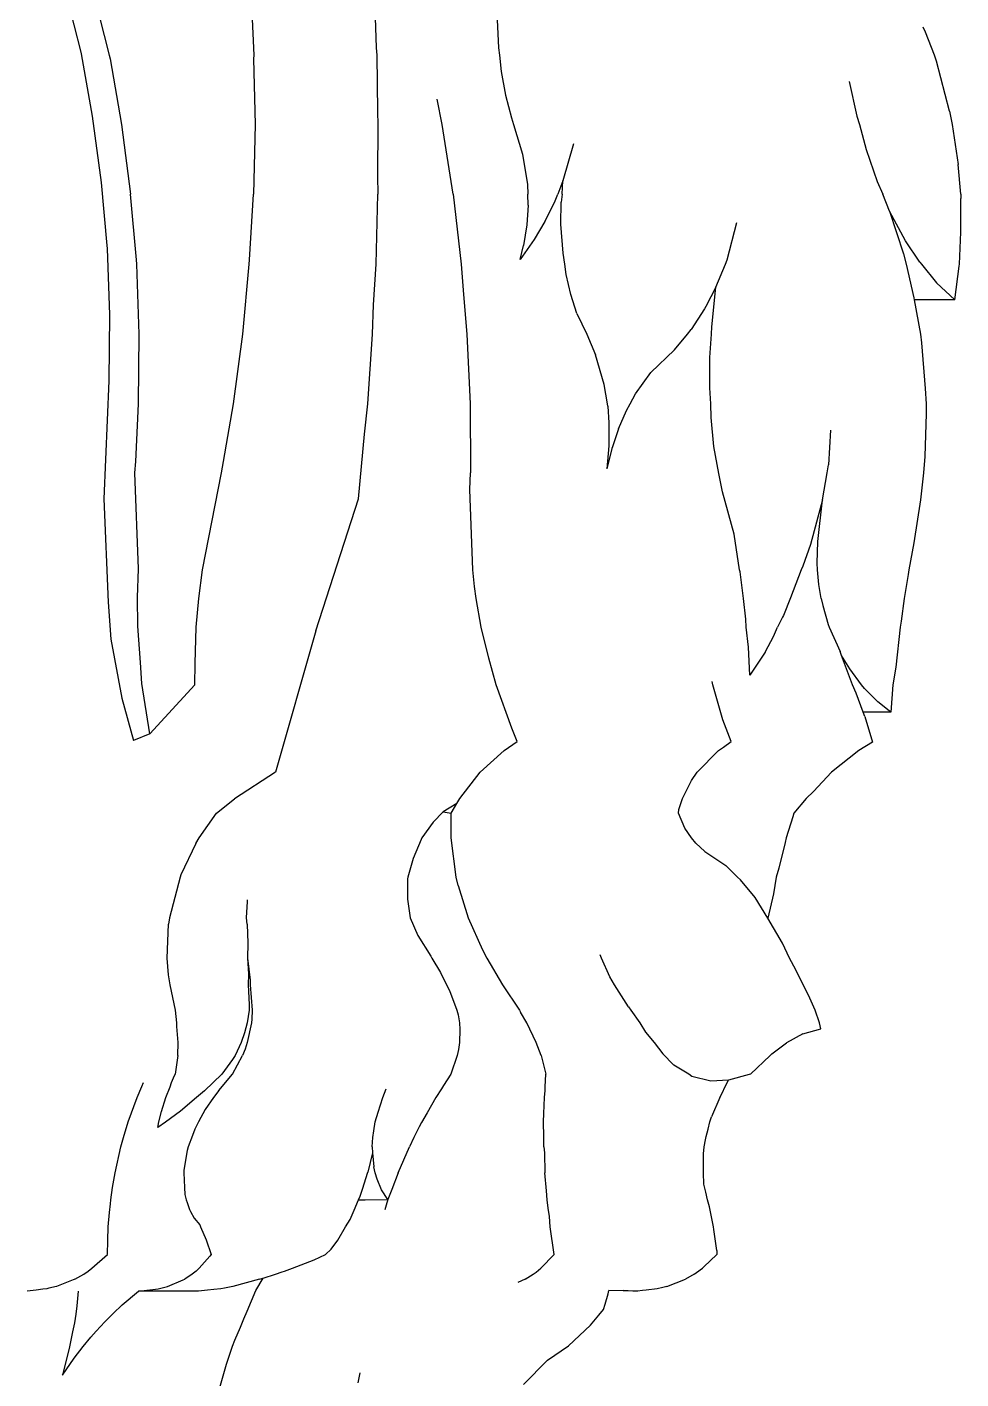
# Model space of a CAD drawing. Extents: x -1563 to 1637, y -685 to 815.
# Drawn here: x 652.9 to 705.4, y -41.4 to 34.6 of the extents above; entities that cross this region are included whole.
import ezdxf

# ---------------------------------------------------------------- set-up
doc = ezdxf.new("R2010")
doc.units = 0
doc.header["$MEASUREMENT"] = 0
doc.layers.get('0').update_dxf_attribs({"linetype": 'CONTINUOUS'})

msp = doc.modelspace()

# ---------------------------------------------------------------- linework, layer by layer
at = {"color": 22}
for p, q in [((672.321, 40.573), (672.565, 33.437)), ((654.749, 37.887), (655.957, 33.199)), ((656.316, 37.924), (657.552, 33.029)), ((665.452, 37.924), (665.671, 33.029)), ((679.337, 35.405), (679.43, 33.435)), ((703.432, 34.316), (703.307, 34.605)), ((703.928, 33.029), (703.432, 34.316)), ((655.957, 33.199), (655.978, 33.094)), ((655.978, 33.094), (656.598, 29.584)), ((657.552, 33.029), (657.596, 32.811)), ((657.596, 32.811), (658.234, 29.129)), ((665.671, 33.029), (665.67, 32.811)), ((665.67, 32.811), (665.746, 29.129)), ((672.565, 33.437), (672.591, 33.029)), ((672.591, 33.029), (672.629, 29.839)), ((679.43, 33.435), (679.491, 33.029)), ((679.491, 33.029), (679.582, 32.103)), ((704.044, 32.682), (703.928, 33.029)), ((679.582, 32.103), (679.819, 30.783)), ((704.781, 29.875), (704.044, 32.682)), ((699.149, 31.541), (699.581, 29.594)), ((676.269, 29.129), (675.986, 30.555)), ((679.819, 30.783), (680.159, 29.499)), ((672.629, 29.839), (672.652, 29.129)), ((704.781, 29.875), (704.925, 29.129)), ((656.598, 29.584), (657.096, 25.858)), ((658.234, 29.129), (658.748, 25.204)), ((665.746, 29.129), (665.663, 25.204)), ((672.652, 29.129), (672.622, 26.228)), ((676.884, 25.204), (676.269, 29.129)), ((680.159, 29.499), (680.283, 29.129)), ((680.283, 29.129), (680.776, 27.454)), ((699.581, 29.594), (699.722, 29.129)), ((699.722, 29.129), (700.091, 27.713)), ((704.925, 29.129), (705.265, 26.876)), ((680.776, 27.454), (681.055, 25.746)), ((683.655, 28.036), (683.054, 25.963)), ((700.091, 27.713), (700.712, 25.925)), ((705.413, 25.204), (705.265, 26.876)), ((657.096, 25.858), (657.419, 22.314)), ((672.622, 26.228), (672.641, 25.204)), ((683.054, 25.963), (682.764, 25.204)), ((683.008, 25.204), (683.054, 25.963)), ((700.712, 25.925), (701.034, 25.204)), ((659.078, 21.507), (658.748, 25.204)), ((665.43, 21.507), (665.663, 25.204)), ((672.55, 21.269), (672.641, 25.204)), ((676.884, 25.204), (677.335, 21.269)), ((681.055, 25.746), (681.085, 25.204)), ((681.094, 24.588), (681.085, 25.204)), ((682.57, 24.746), (682.764, 25.204)), ((683.008, 25.204), (682.962, 24.753)), ((701.417, 24.259), (701.034, 25.204)), ((705.413, 25.204), (705.424, 24.97)), ((681.094, 24.588), (681.016, 23.489)), ((682.031, 23.669), (682.57, 24.746)), ((682.938, 23.529), (682.962, 24.753)), ((705.424, 23.062), (705.424, 24.97)), ((682.031, 23.669), (681.442, 22.667)), ((692.276, 21.523), (692.831, 23.614)), ((702.299, 22.576), (701.417, 24.259)), ((701.417, 24.259), (702.197, 21.852)), ((681.016, 23.489), (680.836, 22.327)), ((683.06, 21.891), (682.938, 23.529)), ((705.339, 21.269), (705.424, 23.062)), ((657.419, 22.314), (657.431, 22.162)), ((657.431, 22.162), (657.562, 18.43)), ((681.442, 22.667), (680.641, 21.528)), ((680.641, 21.528), (680.836, 22.327)), ((703.105, 21.387), (702.299, 22.576)), ((659.096, 21.269), (659.078, 21.507)), ((665.418, 21.269), (665.43, 21.507)), ((683.167, 21.269), (683.06, 21.891)), ((692.181, 21.269), (692.276, 21.523)), ((702.197, 21.852), (702.353, 21.269)), ((703.105, 21.387), (703.205, 21.269)), ((659.232, 17.336), (659.096, 21.269)), ((665.059, 17.336), (665.418, 21.269)), ((672.402, 18.977), (672.55, 21.269)), ((677.335, 21.269), (677.46, 19.566)), ((683.242, 20.7), (683.167, 21.269)), ((683.495, 19.571), (683.242, 20.7)), ((691.642, 19.972), (692.181, 21.269)), ((702.353, 21.269), (702.783, 19.38)), ((703.205, 21.269), (704.049, 20.227)), ((705.073, 19.275), (705.33, 21.161)), ((705.33, 21.161), (705.339, 21.269)), ((691.642, 19.972), (691.088, 18.898)), ((691.42, 17.754), (691.642, 19.972)), ((704.049, 20.227), (705.073, 19.275)), ((677.46, 19.566), (677.657, 17.336)), ((683.837, 18.498), (683.495, 19.571)), ((702.783, 19.38), (702.802, 19.275)), ((702.802, 19.275), (703.142, 17.336)), ((705.073, 19.275), (702.802, 19.275)), ((657.562, 18.43), (657.534, 14.715)), ((672.359, 17.336), (672.402, 18.977)), ((683.837, 18.498), (684.388, 17.336)), ((691.004, 18.764), (690.264, 17.595)), ((691.088, 18.898), (691.004, 18.764)), ((690.057, 17.336), (690.264, 17.595)), ((691.408, 17.336), (691.42, 17.754)), ((659.203, 13.419), (659.232, 17.336)), ((664.537, 13.419), (665.059, 17.336)), ((672.093, 13.419), (672.359, 17.336)), ((677.657, 17.336), (677.839, 13.419)), ((684.388, 17.336), (684.891, 16.173)), ((689.319, 16.464), (690.057, 17.336)), ((691.315, 16.033), (691.408, 17.336)), ((703.142, 17.336), (703.207, 16.855)), ((703.207, 16.855), (703.421, 14.286)), ((685.376, 14.499), (684.891, 16.173)), ((687.986, 15.183), (689.319, 16.464)), ((691.308, 14.323), (691.315, 16.033)), ((657.534, 14.715), (657.251, 8.087)), ((685.564, 13.419), (685.376, 14.499)), ((687.13, 13.98), (687.986, 15.183)), ((686.84, 13.419), (687.13, 13.98)), ((691.368, 13.419), (691.308, 14.323)), ((703.421, 14.286), (703.463, 13.419)), ((659.042, 10.174), (659.203, 13.419)), ((663.968, 10.174), (664.537, 13.419)), ((671.905, 11.712), (672.093, 13.419)), ((677.839, 13.419), (677.855, 9.531)), ((685.581, 13.287), (685.564, 13.419)), ((685.581, 13.287), (685.639, 12.348)), ((686.174, 12.008), (686.627, 13.038)), ((686.627, 13.038), (686.84, 13.419)), ((691.386, 12.644), (691.368, 13.419)), ((703.463, 13.419), (703.467, 12.87)), ((685.639, 12.348), (685.631, 11.064)), ((691.543, 11.017), (691.386, 12.644)), ((703.467, 12.87), (703.386, 10.459)), ((671.56, 8.085), (671.905, 11.712)), ((686.174, 12.008), (685.837, 11.007)), ((698.091, 11.942), (697.975, 9.995)), ((685.631, 11.064), (685.527, 9.762)), ((685.805, 10.908), (685.527, 9.762)), ((685.837, 11.007), (685.805, 10.908)), ((691.809, 9.498), (691.543, 11.017)), ((659.001, 9.531), (659.042, 10.174)), ((663.863, 9.531), (663.968, 10.174)), ((697.91, 9.531), (697.975, 9.995)), ((703.386, 10.459), (703.314, 9.531)), ((659.198, 4.151), (659.001, 9.531)), ((662.794, 4.092), (663.863, 9.531)), ((677.827, 8.6), (677.855, 9.531)), ((692.024, 8.48), (691.809, 9.498)), ((697.645, 8.028), (697.91, 9.531)), ((703.314, 9.531), (703.148, 8.031)), ((677.982, 4.092), (677.827, 8.6)), ((692.677, 6.095), (692.024, 8.48)), ((657.251, 8.087), (657.492, 2.265)), ((669.161, 0.659), (671.56, 8.085)), ((697.645, 8.028), (696.966, 5.516)), ((697.38, 5.687), (697.645, 8.028)), ((703.148, 8.031), (702.773, 5.599)), ((692.984, 4.091), (692.677, 6.095)), ((696.966, 5.516), (696.529, 4.291)), ((697.345, 4.464), (697.38, 5.687)), ((702.773, 5.599), (702.487, 4.091)), ((659.145, 2.533), (659.198, 4.151)), ((662.581, 2.474), (662.794, 4.092)), ((678.077, 3.14), (677.982, 4.092)), ((693.011, 3.97), (692.984, 4.091)), ((693.2, 2.474), (693.011, 3.97)), ((696.442, 4.091), (695.851, 2.507)), ((696.529, 4.291), (696.442, 4.091)), ((697.358, 4.091), (697.345, 4.464)), ((697.439, 3.27), (697.358, 4.091)), ((702.452, 3.815), (702.229, 2.475)), ((702.487, 4.091), (702.452, 3.815)), ((678.168, 2.474), (678.077, 3.14)), ((697.572, 2.475), (697.439, 3.27)), ((659.16, 0.922), (659.145, 2.533)), ((662.436, 0.863), (662.581, 2.474)), ((678.457, 0.863), (678.168, 2.474)), ((693.326, 1.314), (693.2, 2.474)), ((695.851, 2.507), (695.442, 1.523)), ((697.572, 2.475), (697.657, 2.076)), ((702.229, 2.475), (702.07, 1.205)), ((657.492, 2.265), (657.646, 0.188)), ((695.442, 1.523), (695.403, 1.429)), ((697.657, 2.076), (697.955, 1.018)), ((659.308, -1.122), (659.16, 0.922)), ((662.381, -1.182), (662.436, 0.863)), ((678.879, -0.879), (678.457, 0.863)), ((693.35, 0.863), (693.326, 1.314)), ((693.48, -0.253), (693.35, 0.863)), ((694.948, 0.478), (695.118, 0.863)), ((695.403, 1.429), (695.118, 0.863)), ((697.955, 1.018), (698.015, 0.863)), ((698.015, 0.863), (698.629, -0.51)), ((702.01, 0.863), (701.763, -1.378)), ((702.07, 1.205), (702.01, 0.863)), ((657.646, 0.188), (658.261, -3.136)), ((669.161, 0.659), (666.89, -7.292)), ((694.416, -0.552), (694.903, 0.379)), ((694.903, 0.379), (694.948, 0.478)), ((693.566, -1.836), (693.48, -0.253)), ((694.416, -0.552), (693.566, -1.836)), ((698.711, -0.732), (698.629, -0.51)), ((699.32, -2.373), (698.711, -0.732)), ((699.183, -1.484), (698.711, -0.732)), ((659.379, -2.314), (659.308, -1.122)), ((662.364, -2.373), (662.381, -1.182)), ((679.292, -2.373), (678.879, -0.879)), ((699.83, -2.373), (699.183, -1.484)), ((701.763, -1.378), (701.604, -2.373)), ((691.483, -2.373), (691.447, -2.187)), ((659.837, -5.132), (659.379, -2.314)), ((659.837, -5.132), (662.364, -2.373)), ((680.176, -4.821), (679.292, -2.373)), ((692.041, -4.347), (691.483, -2.373)), ((699.532, -2.847), (699.32, -2.373)), ((699.937, -3.922), (699.532, -2.847)), ((700, -2.582), (699.83, -2.373)), ((700.761, -3.339), (700, -2.582)), ((701.604, -2.373), (701.487, -3.922)), ((658.261, -3.136), (658.911, -5.507)), ((701.487, -3.922), (700.761, -3.339)), ((692.515, -5.575), (692.041, -4.347)), ((701.487, -3.922), (699.937, -3.922)), ((700.027, -4.162), (699.937, -3.922)), ((700.027, -4.162), (700.454, -5.597)), ((659.837, -5.132), (658.911, -5.507)), ((680.476, -5.575), (680.176, -4.821)), ((678.403, -7.292), (679.742, -6.078)), ((679.742, -6.078), (680.476, -5.575)), ((690.59, -7.292), (691.799, -6.078)), ((691.799, -6.078), (692.069, -5.878)), ((692.069, -5.878), (692.515, -5.575)), ((699.677, -6.078), (698.146, -7.292)), ((700.454, -5.597), (699.677, -6.078)), ((666.89, -7.292), (664.589, -8.789)), ((677.252, -8.769), (678.403, -7.292)), ((690.279, -7.754), (690.59, -7.292)), ((698.146, -7.292), (697.132, -8.373)), ((689.77, -8.769), (690.279, -7.754)), ((663.573, -9.6), (664.589, -8.789)), ((677.083, -9.05), (676.315, -9.524)), ((676.776, -9.6), (677.083, -9.05)), ((677.083, -9.05), (677.252, -8.769)), ((689.568, -9.39), (689.77, -8.769)), ((696.732, -8.769), (696.04, -9.6)), ((697.132, -8.373), (696.732, -8.769)), ((662.61, -10.984), (663.573, -9.6)), ((676.315, -9.524), (675.759, -10.1)), ((676.315, -9.524), (676.776, -9.6)), ((676.77, -10.984), (676.776, -9.6)), ((689.542, -9.6), (689.568, -9.39)), ((689.899, -10.431), (689.542, -9.6)), ((695.981, -9.81), (695.594, -10.984)), ((696.04, -9.6), (695.981, -9.81)), ((675.759, -10.1), (675.13, -10.984)), ((690.274, -10.984), (689.899, -10.431)), ((662.429, -11.304), (661.581, -13.072)), ((662.429, -11.304), (662.61, -10.984)), ((675.079, -11.072), (674.628, -12.152)), ((675.13, -10.984), (675.079, -11.072)), ((677.044, -13.187), (676.77, -10.984)), ((690.521, -11.291), (690.274, -10.984)), ((690.521, -11.291), (691.029, -11.744)), ((695.54, -11.253), (695.18, -12.692)), ((695.594, -10.984), (695.54, -11.253)), ((674.628, -12.152), (674.34, -13.187)), ((691.029, -11.744), (692.215, -12.538)), ((692.863, -13.187), (692.215, -12.538)), ((695.18, -12.692), (695.032, -13.187)), ((661.535, -13.187), (660.936, -15.472)), ((661.581, -13.072), (661.535, -13.187)), ((674.326, -13.288), (674.322, -14.423)), ((674.34, -13.187), (674.326, -13.288)), ((677.171, -13.668), (677.044, -13.187)), ((677.171, -13.668), (677.73, -15.472)), ((693.036, -13.339), (692.863, -13.187)), ((693.86, -14.344), (693.036, -13.339)), ((695.032, -13.187), (694.882, -14.123)), ((674.322, -14.423), (674.469, -15.488)), ((694.578, -15.494), (693.86, -14.344)), ((694.882, -14.123), (694.578, -15.494)), ((665.277, -15.472), (665.322, -14.554)), ((665.322, -14.554), (665.326, -14.469)), ((660.812, -17.757), (660.89, -15.831)), ((660.936, -15.472), (660.89, -15.831)), ((665.308, -15.828), (665.277, -15.472)), ((665.308, -15.828), (665.336, -16.914)), ((674.469, -15.488), (674.897, -16.479)), ((677.73, -15.472), (678.537, -17.282)), ((695.387, -16.898), (694.578, -15.494)), ((674.897, -16.479), (675.636, -17.643)), ((665.336, -16.914), (665.318, -17.757)), ((678.537, -17.282), (678.768, -17.757)), ((695.781, -17.757), (695.387, -16.898)), ((660.883, -18.687), (660.812, -17.757)), ((665.318, -17.757), (665.374, -18.657)), ((665.318, -17.757), (665.47, -18.987)), ((675.636, -17.643), (675.693, -17.757)), ((675.693, -17.757), (676.181, -18.554)), ((678.768, -17.757), (679.663, -19.242)), ((685.215, -17.757), (685.147, -17.555)), ((685.684, -18.79), (685.215, -17.757)), ((696.15, -18.401), (695.781, -17.757)), ((660.971, -19.242), (660.883, -18.687)), ((665.374, -18.657), (665.37, -19.242)), ((665.47, -18.987), (665.475, -19.242)), ((676.181, -18.554), (676.502, -19.242)), ((685.943, -19.242), (685.684, -18.79)), ((696.551, -19.242), (696.15, -18.401)), ((661.277, -20.665), (660.971, -19.242)), ((665.37, -19.242), (665.426, -20.346)), ((665.475, -19.242), (665.589, -20.665)), ((676.502, -19.242), (676.672, -19.566)), ((676.672, -19.566), (677.096, -20.665)), ((679.663, -19.242), (680.603, -20.665)), ((686.733, -20.492), (685.943, -19.242)), ((696.862, -19.823), (696.551, -19.242)), ((665.426, -20.346), (665.413, -20.665)), ((686.733, -20.492), (686.874, -20.665)), ((697.23, -20.665), (696.862, -19.823)), ((661.355, -21.387), (661.277, -20.665)), ((665.413, -20.665), (665.305, -21.387)), ((665.574, -21.181), (665.552, -21.387)), ((665.589, -20.665), (665.574, -21.181)), ((677.096, -20.665), (677.168, -20.925)), ((677.168, -20.925), (677.245, -21.387)), ((680.603, -20.665), (680.672, -20.79)), ((681.024, -21.387), (680.672, -20.79)), ((686.874, -20.665), (687.384, -21.387)), ((697.467, -21.387), (697.23, -20.665)), ((661.355, -21.584), (661.355, -21.387)), ((661.426, -22.487), (661.355, -21.584)), ((665.159, -21.95), (664.965, -22.487)), ((665.305, -21.387), (665.159, -21.95)), ((665.552, -21.387), (665.312, -22.487)), ((677.267, -21.763), (677.239, -22.487)), ((677.245, -21.387), (677.267, -21.763)), ((681.551, -22.487), (681.024, -21.387)), ((687.384, -21.387), (687.687, -21.901)), ((687.687, -21.901), (688.177, -22.487)), ((696.546, -22.005), (695.623, -22.504)), ((696.546, -22.005), (697.542, -21.727)), ((697.542, -21.727), (697.467, -21.387)), ((661.406, -23.216), (661.426, -22.487)), ((664.965, -22.487), (664.623, -23.216)), ((665.312, -22.487), (665.188, -22.868)), ((677.239, -22.487), (677.182, -22.878)), ((681.822, -23.216), (681.551, -22.487)), ((688.177, -22.487), (688.673, -23.136)), ((694.787, -23.128), (695.623, -22.504)), ((661.406, -23.216), (661.256, -24.274)), ((664.49, -23.443), (663.885, -24.274)), ((664.483, -24.274), (665.043, -23.216)), ((664.623, -23.216), (664.49, -23.443)), ((665.188, -22.868), (665.043, -23.216)), ((677.108, -23.216), (676.756, -24.274)), ((677.182, -22.878), (677.108, -23.216)), ((681.822, -23.216), (682.097, -24.274)), ((688.673, -23.136), (688.756, -23.216)), ((688.756, -23.216), (689.177, -23.648)), ((693.586, -24.274), (694.7, -23.216)), ((694.7, -23.216), (694.787, -23.128)), ((661.167, -24.47), (661.256, -24.274)), ((662.907, -25.213), (663.885, -24.274)), ((663.708, -25.195), (664.483, -24.274)), ((676.756, -24.274), (676.344, -24.913)), ((682.06, -24.975), (682.097, -24.274)), ((689.288, -23.762), (689.177, -23.648)), ((690.129, -24.274), (689.288, -23.762)), ((690.289, -24.393), (690.129, -24.274)), ((693.518, -24.295), (692.363, -24.604)), ((693.586, -24.274), (693.518, -24.295)), ((659.118, -25.582), (659.386, -24.962)), ((659.386, -24.962), (659.483, -24.738)), ((660.741, -25.582), (660.974, -24.975)), ((660.974, -24.975), (661.061, -24.747)), ((661.061, -24.747), (661.167, -24.47)), ((676.344, -24.913), (676.227, -25.095)), ((682.049, -25.188), (682.06, -24.975)), ((691.367, -24.659), (690.289, -24.393)), ((692.363, -24.604), (691.367, -24.659)), ((692.123, -25.085), (692.363, -24.604)), ((658.619, -26.945), (659.118, -25.582)), ((660.493, -26.362), (660.741, -25.582)), ((662.452, -25.582), (661.559, -26.347)), ((662.907, -25.213), (662.452, -25.582)), ((663.415, -25.582), (662.945, -26.264)), ((663.708, -25.195), (663.415, -25.582)), ((672.664, -26.413), (672.928, -25.582)), ((672.928, -25.582), (673.114, -25.096)), ((675.913, -25.582), (675.418, -26.436)), ((676.227, -25.095), (675.913, -25.582)), ((681.973, -26.49), (682.009, -25.582)), ((682.009, -25.582), (682.049, -25.188)), ((691.875, -25.582), (691.4, -26.676)), ((691.875, -25.582), (692.056, -25.22)), ((692.056, -25.22), (692.123, -25.085)), ((660.332, -26.945), (660.493, -26.362)), ((661.559, -26.347), (660.716, -26.972)), ((662.945, -26.264), (662.569, -26.945)), ((672.496, -26.954), (672.664, -26.413)), ((675.418, -26.436), (675.107, -26.983)), ((681.958, -26.953), (681.973, -26.49)), ((658.387, -27.706), (658.523, -27.268)), ((658.523, -27.268), (658.619, -26.945)), ((660.275, -27.264), (660.332, -26.945)), ((660.716, -26.972), (660.275, -27.264)), ((662.368, -27.361), (662.229, -27.723)), ((662.569, -26.945), (662.368, -27.361)), ((672.423, -27.462), (672.496, -26.954)), ((674.98, -27.228), (674.848, -27.496)), ((675.107, -26.983), (674.98, -27.228)), ((681.963, -27.162), (681.958, -26.953)), ((681.971, -27.596), (681.963, -27.162)), ((691.108, -27.776), (691.213, -27.364)), ((691.213, -27.364), (691.316, -26.952)), ((691.316, -26.952), (691.4, -26.676)), ((658.204, -28.36), (658.387, -27.706)), ((662.229, -27.723), (661.998, -28.36)), ((672.339, -28.36), (672.368, -27.832)), ((672.368, -27.832), (672.423, -27.462)), ((674.682, -27.83), (674.422, -28.36)), ((674.848, -27.496), (674.682, -27.83)), ((681.975, -27.892), (681.971, -27.596)), ((681.985, -28.36), (681.975, -27.892)), ((690.999, -28.36), (691.069, -27.97)), ((691.069, -27.97), (691.108, -27.776)), ((657.879, -29.82), (658.204, -28.36)), ((661.939, -28.553), (661.741, -29.673)), ((661.998, -28.36), (661.939, -28.553)), ((672.341, -28.695), (672.088, -29.775)), ((672.339, -28.36), (672.341, -28.695)), ((672.341, -28.695), (672.425, -29.475)), ((673.788, -29.82), (674.422, -28.36)), ((681.985, -28.36), (682.011, -28.686)), ((682.011, -28.686), (682.041, -29.82)), ((690.949, -29.82), (690.953, -28.741)), ((690.953, -28.741), (690.999, -28.36)), ((672.504, -29.82), (672.425, -29.475)), ((657.739, -30.649), (657.879, -29.82)), ((661.741, -29.673), (661.74, -29.82)), ((661.74, -29.82), (661.78, -30.649)), ((671.783, -30.74), (672.088, -29.775)), ((672.606, -30.182), (672.504, -29.82)), ((672.864, -30.778), (672.606, -30.182)), ((673.788, -29.82), (673.434, -30.755)), ((682.125, -30.833), (682.041, -29.82)), ((690.981, -30.454), (690.949, -29.82)), ((657.643, -31.33), (657.739, -30.649)), ((661.78, -30.649), (661.798, -31.028)), ((661.798, -31.028), (661.883, -31.33)), ((671.563, -31.339), (671.664, -31.121)), ((671.664, -31.121), (671.783, -30.74)), ((673.203, -31.315), (672.864, -30.778)), ((673.434, -30.755), (673.203, -31.315)), ((682.169, -31.328), (682.125, -30.833)), ((691.084, -30.914), (690.981, -30.454)), ((691.178, -31.327), (691.084, -30.914)), ((657.575, -32.04), (657.622, -31.558)), ((657.622, -31.558), (657.643, -31.33)), ((661.883, -31.33), (661.936, -31.495)), ((661.936, -31.495), (662.06, -31.885)), ((662.06, -31.885), (662.122, -31.998)), ((671.092, -32.443), (671.317, -31.914)), ((671.317, -31.914), (671.563, -31.339)), ((671.563, -31.339), (671.946, -31.34)), ((671.946, -31.34), (673.203, -31.315)), ((673.124, -31.641), (673.046, -31.898)), ((673.203, -31.315), (673.124, -31.641)), ((682.232, -31.813), (682.169, -31.328)), ((682.293, -32.27), (682.232, -31.813)), ((691.288, -31.73), (691.178, -31.327)), ((691.337, -31.909), (691.288, -31.73)), ((691.507, -32.853), (691.337, -31.909)), ((657.501, -32.853), (657.575, -32.04)), ((662.122, -31.998), (662.32, -32.358)), ((662.32, -32.358), (662.637, -32.742)), ((670.837, -32.853), (671.092, -32.443)), ((682.344, -32.853), (682.293, -32.27)), ((657.468, -33.626), (657.501, -32.853)), ((662.637, -32.742), (662.681, -32.853)), ((662.681, -32.853), (663.004, -33.583)), ((670.407, -33.605), (670.837, -32.853)), ((682.555, -34.413), (682.344, -32.853)), ((691.542, -33.008), (691.507, -32.853)), ((691.698, -34.187), (691.542, -33.008)), ((657.454, -34.413), (657.468, -33.626)), ((663.004, -33.583), (663.28, -34.413)), ((669.714, -34.413), (670.025, -34.102)), ((670.025, -34.102), (670.407, -33.605)), ((691.698, -34.187), (691.711, -34.413)), ((656.584, -35.186), (657.454, -34.413)), ((663.21, -34.504), (662.608, -35.186)), ((663.28, -34.413), (663.21, -34.504)), ((667.853, -35.186), (669.071, -34.718)), ((669.071, -34.718), (669.714, -34.413)), ((681.804, -35.186), (682.555, -34.413)), ((690.978, -35.108), (691.711, -34.413)), ((655.627, -35.799), (656.117, -35.521)), ((656.117, -35.521), (656.374, -35.339)), ((656.374, -35.339), (656.584, -35.186)), ((662.222, -35.521), (661.8, -35.799)), ((662.438, -35.353), (662.222, -35.521)), ((662.608, -35.186), (662.438, -35.353)), ((666.197, -35.735), (666.891, -35.521)), ((666.891, -35.521), (667.271, -35.391)), ((667.271, -35.391), (667.413, -35.339)), ((667.413, -35.339), (667.853, -35.186)), ((680.939, -35.799), (681.387, -35.521)), ((681.387, -35.521), (681.542, -35.398)), ((681.542, -35.398), (681.804, -35.186)), ((690.425, -35.521), (689.935, -35.799)), ((690.425, -35.521), (690.569, -35.419)), ((690.569, -35.419), (690.894, -35.186)), ((690.894, -35.186), (690.978, -35.108)), ((653.454, -36.408), (652.934, -36.463)), ((653.813, -36.364), (653.454, -36.408)), ((654.05, -36.339), (653.813, -36.364)), ((654.164, -36.311), (654.05, -36.339)), ((654.592, -36.213), (654.164, -36.311)), ((655.627, -35.799), (654.592, -36.213)), ((655.802, -36.462), (655.74, -37.303)), ((658.287, -37.231), (659.203, -36.463)), ((659.203, -36.463), (659.675, -36.413)), ((662.565, -36.463), (659.203, -36.463)), ((659.675, -36.413), (659.999, -36.372)), ((659.999, -36.372), (660.302, -36.339)), ((660.302, -36.339), (660.446, -36.303)), ((660.446, -36.303), (660.826, -36.213)), ((660.826, -36.213), (661.708, -35.84)), ((661.708, -35.84), (661.8, -35.799)), ((663.075, -36.415), (662.565, -36.463)), ((663.432, -36.376), (663.075, -36.415)), ((663.82, -36.34), (663.432, -36.376)), ((664.035, -36.298), (663.82, -36.34)), ((664.505, -36.213), (664.035, -36.298)), ((666.005, -35.799), (664.505, -36.213)), ((665.304, -37.587), (665.789, -36.44)), ((665.789, -36.44), (666.197, -35.735)), ((666.005, -35.799), (666.13, -35.756)), ((666.13, -35.756), (666.197, -35.735)), ((680.939, -35.799), (680.527, -35.975)), ((685.597, -36.621), (685.638, -36.434)), ((687.24, -36.463), (685.638, -36.434)), ((686.453, -36.406), (687.24, -36.463)), ((687.53, -36.432), (687.24, -36.463)), ((687.73, -36.408), (687.53, -36.432)), ((688.357, -36.342), (687.73, -36.408)), ((688.66, -36.267), (688.357, -36.342)), ((688.899, -36.213), (688.66, -36.267)), ((688.899, -36.213), (689.935, -35.799)), ((657.78, -37.72), (658.287, -37.231)), ((685.342, -37.501), (685.429, -37.204)), ((685.429, -37.204), (685.597, -36.621)), ((655.67, -37.76), (655.593, -38.247)), ((655.74, -37.303), (655.67, -37.76)), ((657.3, -38.203), (657.78, -37.72)), ((665.117, -38.023), (665.304, -37.587)), ((684.605, -38.376), (685.073, -37.823)), ((685.073, -37.823), (685.342, -37.501)), ((655.497, -38.764), (655.318, -39.593)), ((655.593, -38.247), (655.497, -38.764)), ((656.517, -39.055), (656.826, -38.72)), ((656.826, -38.72), (657.3, -38.203)), ((664.619, -39.235), (664.925, -38.488)), ((664.925, -38.488), (665.117, -38.023)), ((683.362, -39.549), (684.605, -38.376)), ((656.093, -39.575), (656.517, -39.055)), ((664.489, -39.563), (664.619, -39.235)), ((655.318, -39.593), (654.934, -41.189)), ((654.934, -41.189), (655.582, -40.241)), ((655.582, -40.241), (656.093, -39.575)), ((664.147, -40.571), (664.489, -39.563)), ((682.186, -40.351), (683.362, -39.549)), ((663.625, -42.403), (664.147, -40.571)), ((680.838, -41.712), (682.186, -40.351)), ((671.542, -41.625), (671.661, -41.063))]:
    msp.add_line(p, q, dxfattribs=at)

doc.saveas('drawing.dxf')
